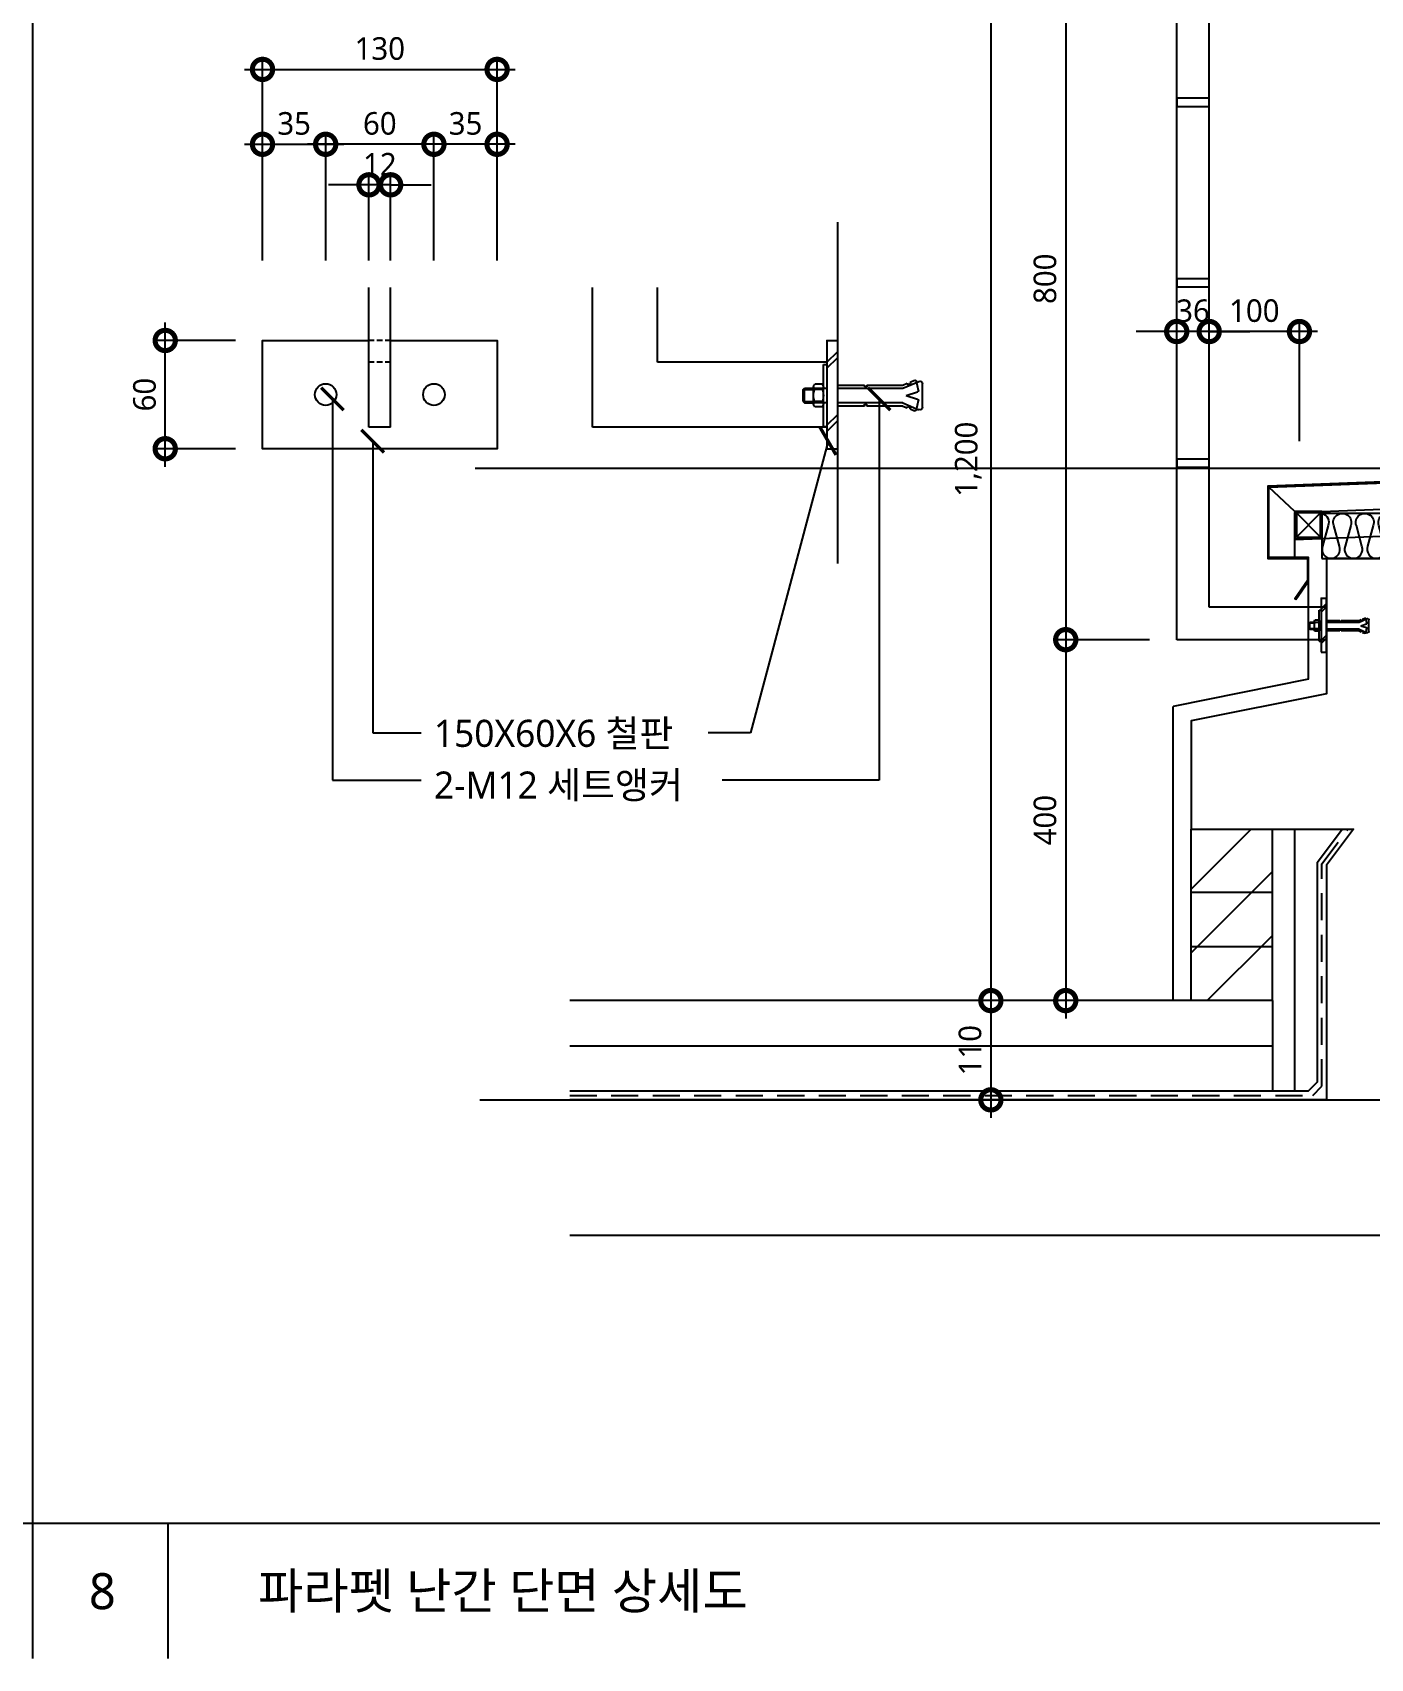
# Model space of a CAD drawing. Header units: millimetres. Extents: x 465 to 41696, y 198 to 5730.
# Drawn here: x 27412 to 28895, y 210 to 2012 of the extents above; entities that cross this region are included whole.
import ezdxf
from ezdxf.enums import TextEntityAlignment as Align

# ---------------------------------------------------------------- set-up
doc = ezdxf.new("R2010")
doc.units = ezdxf.units.MM
doc.header["$LTSCALE"] = 200
for name, pattern in [('A2', [8, 2, -2, 2, -2]), ('CEN', [62, 60, -1, 0, -1]), ('CEN-OC', [10, 9.25, -0.25, 0.25, -0.25]), ('HID', [2.3, 1.5, -0.8]), ('HIDDEN2', [0.1875, 0.125, -0.0625])]:
    doc.linetypes.add(name, pattern=pattern)
doc.layers.get('DEFPOINTS').update_dxf_attribs({"color": 137})
for name, color, linetype in [('01FIN', 9, 'Continuous'), ('01HAT', 8, 'Continuous'), ('01단열재', 252, 'Continuous'), ('01하지철물', 8, 'Continuous'), ('3', 3, 'Continuous'), ('6', 6, 'Continuous'), ('7', 7, 'Continuous'), ('A-CON', 2, 'Continuous'), ('cen', 1, 'CEN'), ('CON', 2, 'Continuous'), ('CTR', 1, 'CEN-OC'), ('DIM', 7, 'Continuous'), ('DIM-INT', 7, 'Continuous'), ('ELE-4', 4, 'Continuous'), ('ELE-5', 5, 'Continuous'), ('ELE-6', 6, 'Continuous'), ('ELE-8', 8, 'Continuous'), ('HAT-254', 253, 'Continuous'), ('INSUL', 252, 'Continuous'), ('JD_04', 4, 'Continuous'), ('JD_08', 8, 'Continuous'), ('PANEL', 6, 'Continuous'), ('S-253', 252, 'Continuous'), ('SEC-5', 6, 'Continuous'), ('STL', 4, 'Continuous'), ('SYM-LEAD', 6, 'Continuous'), ('TABLE', 7, 'Continuous'), ('TEXT', 3, 'Continuous'), ('X-ER', 15, 'ER-X')]:
    doc.layers.add(name, color=color, linetype=linetype)
doc.styles.add('arial', font='arial.ttf')
doc.styles.get("Standard").update_dxf_attribs({"font": 'arial.ttf'})
doc.styles.add('스타일1', font='malgun.ttf')
doc.linetypes.add('ER-X', pattern='A,10,-0.8,["X",Standard,S=0.6,R=0,X=-0.15,Y=-0.3],-0.8', length=11.6)
doc.linetypes.add('INSUL50', pattern='A,0.00254,-2.54,[134,ltypeshp.shx,S=6.25,R=0,X=-2.54,Y=0],-19.92,[134,ltypeshp.shx,S=6.25,R=180,X=2.54,Y=0],-2.54', length=25.00254)
doc.dimstyles.new('CJA$0', dxfattribs={"dimscale": 300, "dimtxt": 2.7, "dimasz": 1, "dimexe": 2, "dimexo": 3, "dimgap": 1, "dimtad": 1, "dimdec": 0, "dimzin": 1, "dimdsep": 46, "dimtxsty": 'arial', "dimblk": 'DOT', "dimcen": 0.09, "dimdle": 1, "dimclrd": 256, "dimclre": 256, "dimclrt": 3, "dimadec": 0, "dimazin": 0, "dimtfac": 1, "dimtdec": 0, "dimtmove": 2, "dimatfit": 3, "dimldrblk": 'DOT', "dimfxl": 1, "dimtolj": 1, "dimtzin": 1, "dimarcsym": 0})
doc.dimstyles.new('DIM-QD 1', dxfattribs={"dimtxt": 3, "dimasz": 1.5, "dimexe": 1, "dimexo": 0, "dimgap": 1, "dimtad": 1, "dimdec": 3, "dimdsep": 46, "dimlunit": 6, "dimtxsty": '스타일1', "dimblk1": 'ARCHTICK', "dimblk2": 'ARCHTICK', "dimsah": 1, "dimcen": 0, "dimclrd": 256, "dimclre": 256, "dimclrt": 3, "dimazin": 2, "dimtfac": 1, "dimtdec": 3, "dimtix": 1, "dimtmove": 2, "dimatfit": 3, "dimldrblk": 'ARCHTICK', "dimfxl": 1, "dimtolj": 1, "dimtzin": 0, "dimarcsym": 0})

# ---------------------------------------------------------------- blocks, each defined once
blk = doc.blocks.new('_DotSmall')
at = {"color": 0, "linetype": 'ByBlock', "const_width": 0.5}
blk.add_lwpolyline([(-0.0625, 0, 1), (0.0625, 0, 1)], format="xyb", close=True, dxfattribs=at)
blk = doc.blocks.new('*D291')
at = {"layer": 'DEFPOINTS', "color": 0, "transparency": 16777216}
for p in [(27857.4, 1888.1), (27857.4, 1729.3), (27927.4, 1729.3)]:
    blk.add_point(p, dxfattribs=at)
at = {"layer": 'DIM', "color": 7, "lineweight": -2, "transparency": 16777216}
for p, q in [((27857.4, 1759.3), (27857.4, 1898.1)), ((27927.4, 1759.3), (27927.4, 1898.1)), ((27947.4, 1888.1), (27837.4, 1888.1))]:
    blk.add_line(p, q, dxfattribs=at)
at = {"layer": 'DIM', "color": 7, "lineweight": -2, "transparency": 16777216, "xscale": 45, "yscale": 45, "zscale": 45, "rotation": 180}
blk.add_blockref('_DotSmall', (27857.4, 1888.1), dxfattribs=at)
at = {"layer": 'DIM', "color": 7, "lineweight": -2, "transparency": 16777216, "xscale": 45, "yscale": 45, "zscale": 45}
blk.add_blockref('_DotSmall', (27927.4, 1888.1), dxfattribs=at)
at = {"layer": 'DIM', "color": 3, "transparency": 16777216, "insert": (27892.4, 1911.1), "char_height": 25, "attachment_point": 5, "style": '스타일1'}
blk.add_mtext('\\A1;35', dxfattribs=at)
blk = doc.blocks.new('_DOT')
at = {"color": 0, "linetype": 'ByBlock'}
blk.add_line((-0.5, 0), (-1, 0), dxfattribs=at)
at = {"color": 0, "linetype": 'ByBlock', "const_width": 0.5}
blk.add_lwpolyline([(-0.25, 0, 1), (0.25, 0, 1)], format="xyb", close=True, dxfattribs=at)
blk = doc.blocks.new('*D292')
at = {"layer": 'DEFPOINTS', "color": 0, "transparency": 16777216}
for p in [(27737.4, 1888.1), (27667.4, 1729.3), (27737.4, 1729.3)]:
    blk.add_point(p, dxfattribs=at)
at = {"layer": 'DIM', "color": 7, "lineweight": -2, "transparency": 16777216}
for p, q in [((27667.4, 1759.3), (27667.4, 1898.1)), ((27737.4, 1759.3), (27737.4, 1898.1)), ((27647.4, 1888.1), (27757.4, 1888.1))]:
    blk.add_line(p, q, dxfattribs=at)
at = {"layer": 'DIM', "color": 7, "lineweight": -2, "transparency": 16777216, "xscale": 45, "yscale": 45, "zscale": 45, "rotation": 180}
blk.add_blockref('_DotSmall', (27667.4, 1888.1), dxfattribs=at)
at = {"layer": 'DIM', "color": 7, "lineweight": -2, "transparency": 16777216, "xscale": 45, "yscale": 45, "zscale": 45}
blk.add_blockref('_DotSmall', (27737.4, 1888.1), dxfattribs=at)
at = {"layer": 'DIM', "color": 3, "transparency": 16777216, "insert": (27702.4, 1911.1), "char_height": 25, "attachment_point": 5, "style": '스타일1'}
blk.add_mtext('\\A1;35', dxfattribs=at)
blk = doc.blocks.new('A$Ca6a6c705')
at = {"layer": 'JD_04'}
blk.add_line((53, 60), (47, 60), dxfattribs=at)
for points in [[(53, 0), (47, 0), (47, 60)], [(53, 60), (53, 60), (53, 0)]]:
    blk.add_lwpolyline(points, dxfattribs=at)
at = {"layer": 'JD_08'}
for p, q in [((53, 47.93), (47, 53.93)), ((53, 44.57), (47, 50.57)), ((53, 12.99), (47, 18.99)), ((53, 9.63), (47, 15.63))]:
    blk.add_line(p, q, dxfattribs=at)
at = {"layer": 'JD_08', "color": 8}
for p, q in [((55, 46.75), (53, 46.75)), ((55, 12.25), (55, 46.75)), ((0, 22.62), (0, 36.38)), ((10.91, 33.5), (2.03, 37.35)), ((55.68, 35.7), (59.76, 35.7)), ((55.69, 32.9), (59.76, 32.9)), ((60.44, 24.69), (60.44, 34.31)), ((65.4, 33.5), (60.44, 33.5)), ((66.13, 32.77), (60.44, 32.77)), ((66.13, 32.77), (65.4, 33.5)), ((65.4, 25.5), (65.4, 33.5)), ((66.13, 26.23), (66.13, 32.77)), ((10.91, 25.5), (2.03, 21.65)), ((55.68, 23.3), (59.76, 23.3)), ((55.69, 26.1), (59.76, 26.1)), ((66.13, 26.23), (60.44, 26.23)), ((65.4, 25.5), (60.44, 25.5)), ((66.13, 26.23), (65.4, 25.5)), ((55, 12.25), (53, 12.25))]:
    blk.add_line(p, q, dxfattribs=at)
at = {"layer": 'JD_08', "color": 8, "linetype": 'HIDDEN2'}
for p, q in [((2.33, 32.33), (3.45, 37.39)), ((6.97, 36.89), (4.43, 37.91)), ((6.97, 36.89), (6.68, 36.1)), ((8.16, 35.5), (6.68, 36.1)), ((8.48, 36.29), (8.16, 35.5)), ((10.91, 35.32), (8.48, 36.29)), ((9.04, 29.5), (2.82, 31.48)), ((9.04, 29.5), (2.82, 27.52)), ((30.83, 35.32), (10.91, 35.32)), ((30.83, 35.32), (30.83, 34.23)), ((32.28, 34.23), (30.83, 34.23)), ((47, 35.32), (32.28, 35.32)), ((32.28, 35.32), (32.28, 34.23)), ((3.45, 21.61), (2.33, 26.67)), ((6.97, 22.11), (4.43, 21.09)), ((8.16, 23.5), (6.68, 22.9)), ((6.97, 22.11), (6.68, 22.9)), ((8.48, 22.71), (8.16, 23.5)), ((10.91, 23.68), (8.48, 22.71)), ((10.91, 23.68), (30.83, 23.68)), ((30.83, 23.68), (30.83, 24.77)), ((32.28, 24.77), (30.83, 24.77)), ((32.28, 23.68), (32.28, 24.77)), ((32.28, 23.68), (47, 23.68))]:
    blk.add_line(p, q, dxfattribs=at)
at = {"layer": 'JD_08', "color": 8, "linetype": 'A2'}
for p, q in [((47, 33.5), (10.91, 33.5)), ((61.53, 33.5), (53, 33.5)), ((10.91, 25.5), (47, 25.5)), ((53, 25.5), (61.53, 25.5))]:
    blk.add_line(p, q, dxfattribs=at)
at = {"layer": 'JD_08', "color": 8}
for centre, radius, start, end in [((1.45, 36.01), 1.45, 66.57131, 180), ((57.72, 33.84), 2.76, 137.66487, 170.35429), ((57.72, 34.77), 2.76, 189.64571, 222.55192), ((63.76, 29.5), 8.76, 157.15186, 202.84814), ((57.72, 34.77), 2.76, 317.44808, 350.35429), ((51.68, 29.5), 8.76, 337.15186, 22.84814), ((57.72, 33.84), 2.76, 9.64571, 42.33513), ((1.45, 22.99), 1.45, 180, 293.42869), ((57.72, 24.23), 2.76, 137.44808, 170.35429), ((57.72, 25.16), 2.76, 189.64571, 222.33513), ((57.72, 24.23), 2.76, 9.64571, 42.55192), ((57.72, 25.16), 2.76, 317.66487, 350.35429)]:
    blk.add_arc(centre, radius, start, end, dxfattribs=at)
at = {"layer": 'JD_08', "color": 8, "linetype": 'HIDDEN2'}
for centre, start, end in [((4.16, 37.23), 68.19859, 167.47119), ((3.04, 32.17), 167.47119, 252.34988), ((3.04, 26.83), 107.65012, 192.52881), ((4.16, 21.77), 192.52881, 291.80141)]:
    blk.add_arc(centre, 0.727, start, end, dxfattribs=at)
blk = doc.blocks.new('*D293')
at = {"layer": 'DEFPOINTS', "color": 0, "transparency": 16777216}
for p in [(27737.4, 1888.1), (27737.4, 1729.3), (27857.4, 1729.3)]:
    blk.add_point(p, dxfattribs=at)
at = {"layer": 'DIM', "color": 7, "lineweight": -2, "transparency": 16777216}
for p, q in [((27737.4, 1759.3), (27737.4, 1898.1)), ((27857.4, 1759.3), (27857.4, 1898.1)), ((27877.4, 1888.1), (27717.4, 1888.1))]:
    blk.add_line(p, q, dxfattribs=at)
at = {"layer": 'DIM', "color": 7, "lineweight": -2, "transparency": 16777216, "xscale": 45, "yscale": 45, "zscale": 45, "rotation": 180}
blk.add_blockref('_DotSmall', (27737.4, 1888.1), dxfattribs=at)
at = {"layer": 'DIM', "color": 7, "lineweight": -2, "transparency": 16777216, "xscale": 45, "yscale": 45, "zscale": 45}
blk.add_blockref('_DotSmall', (27857.4, 1888.1), dxfattribs=at)
at = {"layer": 'DIM', "color": 3, "transparency": 16777216, "insert": (27797.4, 1911.1), "char_height": 25, "attachment_point": 5, "style": '스타일1'}
blk.add_mtext('\\A1;60', dxfattribs=at)
blk = doc.blocks.new('_ARCHTICK')
at = {"color": 0, "linetype": 'ByBlock', "const_width": 0.15}
blk.add_lwpolyline([(-0.5, -0.5), (0.5, 0.5)], dxfattribs=at)
blk = doc.blocks.new('*D294')
at = {"layer": 'DEFPOINTS', "color": 0, "transparency": 16777216}
for p in [(27559.6, 1670.7), (27667.4, 1670.7), (27667.4, 1550.7)]:
    blk.add_point(p, dxfattribs=at)
at = {"layer": 'DIM', "color": 7, "lineweight": -2, "transparency": 16777216}
for p, q in [((27559.6, 1530.7), (27559.6, 1690.7)), ((27637.4, 1670.7), (27549.6, 1670.7)), ((27637.4, 1550.7), (27549.6, 1550.7))]:
    blk.add_line(p, q, dxfattribs=at)
at = {"layer": 'DIM', "color": 7, "lineweight": -2, "transparency": 16777216, "xscale": 45, "yscale": 45, "zscale": 45}
for p, rotation in [((27559.6, 1670.7), 90), ((27559.6, 1550.7), 270)]:
    blk.add_blockref('_DotSmall', p, dxfattribs=dict(at, rotation=rotation))
at = {"layer": 'DIM', "color": 3, "transparency": 16777216, "insert": (27536.7, 1610.7), "char_height": 25, "attachment_point": 5, "rotation": 90, "style": '스타일1'}
blk.add_mtext('\\A1;60', dxfattribs=at)
blk = doc.blocks.new('*D295')
at = {"layer": 'DEFPOINTS', "color": 0, "transparency": 16777216}
for p in [(27785.4, 1843.2), (27785.4, 1729.3), (27809.4, 1729.3)]:
    blk.add_point(p, dxfattribs=at)
at = {"layer": 'DIM', "color": 7, "lineweight": -2, "transparency": 16777216}
for p, q in [((27785.4, 1843.2), (27740.4, 1843.2)), ((27785.4, 1759.3), (27785.4, 1853.2)), ((27809.4, 1843.2), (27785.4, 1843.2)), ((27809.4, 1759.3), (27809.4, 1853.2)), ((27809.4, 1843.2), (27854.4, 1843.2))]:
    blk.add_line(p, q, dxfattribs=at)
at = {"layer": 'DIM', "color": 7, "lineweight": -2, "transparency": 16777216, "xscale": 45, "yscale": 45, "zscale": 45}
blk.add_blockref('_DotSmall', (27785.4, 1843.2), dxfattribs=at)
at = {"layer": 'DIM', "color": 7, "lineweight": -2, "transparency": 16777216, "xscale": 45, "yscale": 45, "zscale": 45, "rotation": 180}
blk.add_blockref('_DotSmall', (27809.4, 1843.2), dxfattribs=at)
at = {"layer": 'DIM', "color": 3, "transparency": 16777216, "insert": (27797.4, 1866), "char_height": 25, "attachment_point": 5, "style": '스타일1'}
blk.add_mtext('\\A1;12', dxfattribs=at)
blk = doc.blocks.new('*D296')
at = {"layer": 'DEFPOINTS', "color": 0, "transparency": 16777216}
for p in [(28680.6, 1339.1), (28557.6, 939.1), (28680.6, 939.1)]:
    blk.add_point(p, dxfattribs=at)
at = {"layer": 'DIM-INT', "color": 7, "lineweight": -2, "transparency": 16777216}
for p, q in [((28557.6, 1359.1), (28557.6, 919.1)), ((28650.6, 1339.1), (28547.6, 1339.1)), ((28650.6, 939.1), (28547.6, 939.1))]:
    blk.add_line(p, q, dxfattribs=at)
at = {"layer": 'DIM-INT', "color": 7, "lineweight": -2, "transparency": 16777216, "xscale": 45, "yscale": 45, "zscale": 45}
for p, rotation in [((28557.6, 1339.1), 90), ((28557.6, 939.1), 270)]:
    blk.add_blockref('_DotSmall', p, dxfattribs=dict(at, rotation=rotation))
at = {"layer": 'DIM-INT', "color": 3, "transparency": 16777216, "insert": (28534.7, 1139.1), "char_height": 25, "attachment_point": 5, "rotation": 90, "style": '스타일1'}
blk.add_mtext('\\A1;400', dxfattribs=at)
blk = doc.blocks.new('*D297')
at = {"layer": 'DEFPOINTS', "color": 0, "transparency": 16777216}
for p in [(28680.6, 2139.1), (28557.6, 1339.1), (28680.6, 1339.1)]:
    blk.add_point(p, dxfattribs=at)
at = {"layer": 'DIM-INT', "color": 7, "lineweight": -2, "transparency": 16777216}
for p, q in [((28557.6, 2159.1), (28557.6, 1319.1)), ((28650.6, 2139.1), (28547.6, 2139.1)), ((28650.6, 1339.1), (28547.6, 1339.1))]:
    blk.add_line(p, q, dxfattribs=at)
at = {"layer": 'DIM-INT', "color": 7, "lineweight": -2, "transparency": 16777216, "xscale": 45, "yscale": 45, "zscale": 45}
for p, rotation in [((28557.6, 2139.1), 90), ((28557.6, 1339.1), 270)]:
    blk.add_blockref('_DotSmall', p, dxfattribs=dict(at, rotation=rotation))
at = {"layer": 'DIM-INT', "color": 3, "transparency": 16777216, "insert": (28534.7, 1739.1), "char_height": 25, "attachment_point": 5, "rotation": 90, "style": '스타일1'}
blk.add_mtext('\\A1;800', dxfattribs=at)
blk = doc.blocks.new('*D298')
at = {"layer": 'DEFPOINTS', "color": 0, "transparency": 16777216}
for p in [(28680.6, 2139.1), (28474.6, 939.1), (28680.6, 939.1)]:
    blk.add_point(p, dxfattribs=at)
at = {"layer": 'DIM-INT', "color": 7, "lineweight": -2, "transparency": 16777216}
for p, q in [((28474.6, 2159.1), (28474.6, 919.1)), ((28650.6, 2139.1), (28464.6, 2139.1)), ((28650.6, 939.1), (28464.6, 939.1))]:
    blk.add_line(p, q, dxfattribs=at)
at = {"layer": 'DIM-INT', "color": 7, "lineweight": -2, "transparency": 16777216, "xscale": 45, "yscale": 45, "zscale": 45}
for p, rotation in [((28474.6, 2139.1), 90), ((28474.6, 939.1), 270)]:
    blk.add_blockref('_DotSmall', p, dxfattribs=dict(at, rotation=rotation))
at = {"layer": 'DIM-INT', "color": 3, "transparency": 16777216, "insert": (28449.5, 1539.1), "char_height": 25, "attachment_point": 5, "rotation": 90, "style": '스타일1'}
blk.add_mtext('\\A1;1,200', dxfattribs=at)
blk = doc.blocks.new('*D299')
at = {"layer": 'DEFPOINTS', "color": 0, "transparency": 16777216}
for p in [(27927.4, 1971.1), (27667.4, 1729.3), (27927.4, 1729.3)]:
    blk.add_point(p, dxfattribs=at)
at = {"layer": 'DIM', "color": 7, "lineweight": -2, "transparency": 16777216}
for p, q in [((27647.4, 1971.1), (27947.4, 1971.1)), ((27667.4, 1759.3), (27667.4, 1981.1)), ((27927.4, 1759.3), (27927.4, 1981.1))]:
    blk.add_line(p, q, dxfattribs=at)
at = {"layer": 'DIM', "color": 7, "lineweight": -2, "transparency": 16777216, "xscale": 45, "yscale": 45, "zscale": 45, "rotation": 180}
blk.add_blockref('_DotSmall', (27667.4, 1971.1), dxfattribs=at)
at = {"layer": 'DIM', "color": 7, "lineweight": -2, "transparency": 16777216, "xscale": 45, "yscale": 45, "zscale": 45}
blk.add_blockref('_DotSmall', (27927.4, 1971.1), dxfattribs=at)
at = {"layer": 'DIM', "color": 3, "transparency": 16777216, "insert": (27797.4, 1994.1), "char_height": 25, "attachment_point": 5, "style": '스타일1'}
blk.add_mtext('\\A1;130', dxfattribs=at)
blk = doc.blocks.new('*D300')
at = {"layer": 'DEFPOINTS', "color": 0, "transparency": 16777216}
for p in [(28680.6, 939.1), (28474.6, 829.1), (28680.6, 829.1)]:
    blk.add_point(p, dxfattribs=at)
at = {"layer": 'DIM-INT', "color": 7, "lineweight": -2, "transparency": 16777216}
for p, q in [((28474.6, 959.1), (28474.6, 809.1)), ((28650.6, 939.1), (28464.6, 939.1)), ((28650.6, 829.1), (28464.6, 829.1))]:
    blk.add_line(p, q, dxfattribs=at)
at = {"layer": 'DIM-INT', "color": 7, "lineweight": -2, "transparency": 16777216, "xscale": 45, "yscale": 45, "zscale": 45}
for p, rotation in [((28474.6, 939.1), 90), ((28474.6, 829.1), 270)]:
    blk.add_blockref('_DotSmall', p, dxfattribs=dict(at, rotation=rotation))
at = {"layer": 'DIM-INT', "color": 3, "transparency": 16777216, "insert": (28451.6, 884.1), "char_height": 25, "attachment_point": 5, "rotation": 90, "style": '스타일1'}
blk.add_mtext('\\A1;110', dxfattribs=at)
blk = doc.blocks.new('STL_30x30')
at = {"layer": 'CTR'}
for p, q in [((1.6, 28.4), (28.4, 1.6)), ((28.4, 28.4), (1.6, 1.6))]:
    blk.add_line(p, q, dxfattribs=at)
at = {"layer": 'ELE-4'}
for points in [[(0, 0), (30, 0), (30, 30), (0, 30)], [(1.6, 1.6), (28.4, 1.6), (28.4, 28.4), (1.6, 28.4)]]:
    blk.add_lwpolyline(points, close=True, dxfattribs=at)
blk = doc.blocks.new('CAP-000X100')
at = {"layer": 'ELE-6'}
blk.add_lwpolyline([(-470, -100), (-60, -100), (-60, -50), (-470, -50)], close=True, dxfattribs=at)
at = {"layer": 'ELE-8'}
for p, q in [((-30, -32.2), (-1.2, -1.3)), ((-500, -47.9), (-528.8, -21.1)), ((-470, -47.9), (-60, -32.2)), ((-60, -50), (-60, -32.2)), ((-30, -96), (-30, -32.2)), ((-500, -98.8), (-500, -48.9)), ((-470, -50), (-470, -47.9)), ((-500, -78.9), (-59.5, -62.2))]:
    blk.add_line(p, q, dxfattribs=at)
at = {"layer": 'INSUL'}
blk.add_lwpolyline([(-470, -50.3, -0.446811), (-463.2, -63.6), (-469.4, -86.5, 0.524856), (-460, -100, 0.524856), (-450.7, -86.5), (-456.9, -63.6, -1.449198), (-438.2, -63.6), (-444.4, -86.5, 0.524856), (-435, -100, 0.524856), (-425.7, -86.5), (-431.9, -63.6, -1.449198), (-413.2, -63.6), (-419.4, -86.5, 0.524856), (-410, -100, 0.524856), (-400.7, -86.5), (-406.9, -63.6, -1.449198), (-388.2, -63.6), (-394.4, -86.5, 0.524856), (-385, -100, 0.524856), (-375.7, -86.5), (-381.9, -63.6, -1.449198), (-363.2, -63.6), (-369.4, -86.5, 0.524856), (-360, -100, 0.524856), (-350.7, -86.5), (-356.9, -63.6, -1.449198), (-338.2, -63.6), (-344.4, -86.5, 0.524856), (-335, -100, 0.524856), (-325.7, -86.5), (-331.9, -63.6, -1.449198), (-313.2, -63.6), (-319.4, -86.5, 0.524856), (-310, -100, 0.524856), (-300.7, -86.5), (-306.9, -63.6, -1.449198), (-288.2, -63.6), (-294.4, -86.5, 0.524856), (-285, -100, 0.524856), (-275.7, -86.5), (-281.9, -63.6, -1.449198), (-263.2, -63.6), (-269.4, -86.5, 0.524856), (-260, -100, 0.524856), (-250.7, -86.5), (-256.9, -63.6, -1.449198), (-238.2, -63.6), (-244.4, -86.5, 0.524856), (-235, -100, 0.524856), (-225.7, -86.5), (-231.9, -63.6, -1.449198), (-213.2, -63.6), (-219.4, -86.5, 0.524856), (-210, -100, 0.524856), (-200.7, -86.5), (-206.9, -63.6, -1.449198), (-188.2, -63.6), (-194.4, -86.5, 0.524856), (-185, -100, 0.524856), (-175.7, -86.5), (-181.9, -63.6, -1.449198), (-163.2, -63.6), (-169.4, -86.5, 0.524856), (-160, -100, 0.524856), (-150.7, -86.5), (-156.9, -63.6, -1.449198), (-138.2, -63.6), (-144.4, -86.5, 0.524856), (-135, -100, 0.524856), (-125.7, -86.5), (-131.9, -63.6, -1.449198), (-113.2, -63.6), (-119.4, -86.5, 0.524856), (-110, -100, 0.524856), (-100.7, -86.5), (-106.9, -63.6, -1.449198), (-88.2, -63.6), (-94.4, -86.5, 0.524856), (-85, -100, 0.524856), (-75.7, -86.5), (-81.9, -63.6, -1.449198), (-63.2, -63.6), (-69.4, -86.5, 0.524856), (-60, -100, 0.00003), (-60, -100)], format="xyb", dxfattribs=at)
at = {"layer": 'STL'}
blk.add_lwpolyline([(-499.1, -145.6), (-485, -125), (-485, -98.8), (-528.8, -98.8), (-528.8, -21.1), (-1.2, -1.3), (-1.2, -98.8), (-30, -96), (-30, -117.2), (-28.8, -117.2), (-28.8, -97.2), (0, -100), (0, 0), (-530, -20), (-530, -100), (-486.2, -100), (-486.2, -124.6), (-500.1, -144.9), (-499.1, -145.6)], dxfattribs=at)
at = {"layer": 'S-253'}
for p in [(-60, -62.2), (-500, -77.9)]:
    blk.add_blockref('STL_30x30', p, dxfattribs=at)
blk = doc.blocks.new('*D310')
at = {"layer": 'DEFPOINTS', "color": 0, "transparency": 16777216}
for p in [(28716.6, 1680.6), (28716.6, 1529.1), (28816.6, 1529.1)]:
    blk.add_point(p, dxfattribs=at)
at = {"layer": 'DIM', "color": 7, "lineweight": -2, "transparency": 16777216}
for p, q in [((28836.6, 1680.6), (28696.6, 1680.6)), ((28716.6, 1559.1), (28716.6, 1690.6)), ((28816.6, 1559.1), (28816.6, 1690.6))]:
    blk.add_line(p, q, dxfattribs=at)
at = {"layer": 'DIM', "color": 7, "lineweight": -2, "transparency": 16777216, "xscale": 45, "yscale": 45, "zscale": 45, "rotation": 180}
blk.add_blockref('_DotSmall', (28716.6, 1680.6), dxfattribs=at)
at = {"layer": 'DIM', "color": 7, "lineweight": -2, "transparency": 16777216, "xscale": 45, "yscale": 45, "zscale": 45}
blk.add_blockref('_DotSmall', (28816.6, 1680.6), dxfattribs=at)
at = {"layer": 'DIM', "color": 3, "transparency": 16777216, "insert": (28766.6, 1703.6), "char_height": 25, "attachment_point": 5, "style": '스타일1'}
blk.add_mtext('\\A1;100', dxfattribs=at)
blk = doc.blocks.new('*D311')
at = {"layer": 'DEFPOINTS', "color": 0, "transparency": 16777216}
for p in [(28680.6, 1680.6), (28680.6, 1529.1), (28716.6, 1529.1)]:
    blk.add_point(p, dxfattribs=at)
at = {"layer": 'DIM', "color": 7, "lineweight": -2, "transparency": 16777216}
for p, q in [((28680.6, 1680.6), (28635.6, 1680.6)), ((28680.6, 1559.1), (28680.6, 1690.6)), ((28716.6, 1680.6), (28680.6, 1680.6)), ((28716.6, 1559.1), (28716.6, 1690.6)), ((28716.6, 1680.6), (28761.6, 1680.6))]:
    blk.add_line(p, q, dxfattribs=at)
at = {"layer": 'DIM', "color": 7, "lineweight": -2, "transparency": 16777216, "xscale": 45, "yscale": 45, "zscale": 45}
blk.add_blockref('_DotSmall', (28680.6, 1680.6), dxfattribs=at)
at = {"layer": 'DIM', "color": 7, "lineweight": -2, "transparency": 16777216, "xscale": 45, "yscale": 45, "zscale": 45, "rotation": 180}
blk.add_blockref('_DotSmall', (28716.6, 1680.6), dxfattribs=at)
at = {"layer": 'DIM', "color": 3, "transparency": 16777216, "insert": (28698.6, 1703.5), "char_height": 25, "attachment_point": 5, "style": '스타일1'}
blk.add_mtext('\\A1;36', dxfattribs=at)

msp = doc.modelspace()

# ---------------------------------------------------------------- hatches: boundary and pattern name
at = {"layer": '01HAT', "ltscale": 2}
h = msp.add_hatch(dxfattribs=at)
h.set_pattern_fill('ANSI31', color=256, scale=400, style=0)
h.set_pattern_definition([(45, (-686906.87, 171534.756), (-35.355339, 35.355339), [])])
h.paths.add_polyline_path([(28696.6, 1129.1), (28786.6, 1129.1), (28786.6, 939.1), (28696.6, 939.1)])

# ---------------------------------------------------------------- linework, layer by layer
at = {"layer": '01FIN'}
for p, q in [((28826.6, 1295.2), (28826.6, 1429.1)), ((28826.6, 1295.2), (28676.6, 1265.2)), ((28676.6, 939.1), (28676.6, 1265.2))]:
    msp.add_line(p, q, dxfattribs=at)
at = {"layer": '01단열재', "linetype": 'INSUL50', "ltscale": 0.005}
msp.add_line((28811.6, 839.1), (28811.6, 1129.1), dxfattribs=at)
at = {"layer": '01하지철물'}
msp.add_line((28786.6, 939.1), (28786.6, 839.1), dxfattribs=at)
at = {"layer": '3'}
msp.add_line((28786.6, 939.1), (28007.9, 939.1), dxfattribs=at)
at = {"layer": '6', "linetype": 'HID', "ltscale": 0.1}
msp.add_lwpolyline([(28007.9, 834.1), (28831.6, 834.1), (28841.6, 844.1), (28841.6, 1090.7), (28870.4, 1129.1)], dxfattribs=at)
at = {"layer": '7'}
for p, q in [((28696.6, 939.1), (28696.6, 1129.1)), ((28786.6, 939.1), (28786.6, 1129.1)), ((28696.6, 1059.1), (28786.6, 1059.1)), ((28696.6, 999.1), (28786.6, 999.1))]:
    msp.add_line(p, q, dxfattribs=at)
at = {"layer": 'A-CON'}
for points in [[(28996.6, 679.1), (28996.6, 829.1), (28996.6, 829.1), (28996.6, 1429.1), (28846.6, 1429.1), (28846.6, 1279.1), (28696.6, 1249.1), (28696.6, 1129.1), (28876.6, 1129.1), (28846.6, 1089.1), (28846.6, 829.1), (28007.9, 829.1)], [(28007.9, 679.1), (28996.6, 679.1)]]:
    msp.add_lwpolyline(points, dxfattribs=at)
at = {"layer": 'cen'}
for p, q in [((27903.1, 1529.1), (29497.1, 1529.1)), ((27908.1, 829.1), (29497.1, 829.1))]:
    msp.add_line(p, q, dxfattribs=at)
at = {"layer": 'CON'}
msp.add_line((28305, 1423.4, 0), (28305, 1801.9, 0), dxfattribs=at)
at = {"layer": 'ELE-4'}
for p, q in [((27785.4, 1574.7), (27785.4, 1729.3)), ((27809.4, 1574.7), (27809.4, 1729.3)), ((27809.4, 1574.7), (27785.4, 1574.7))]:
    msp.add_line(p, q, dxfattribs=at)
at = {"layer": 'ELE-4', "elevation": 0}
msp.add_lwpolyline([(27809.4, 1670.7), (27927.4, 1670.7), (27927.4, 1550.7), (27667.4, 1550.7), (27667.4, 1670.7), (27785.4, 1670.7)], dxfattribs=at)
at = {"layer": 'ELE-4'}
for centre in [(27737.4, 1610.7), (27857.4, 1610.7)]:
    msp.add_circle(centre, 12, dxfattribs=at)
at = {"layer": 'ELE-5', "linetype": 'HID', "ltscale": 0.02}
for p, q in [((27809.4, 1670.7), (27785.4, 1670.7)), ((27809.4, 1646.7), (27785.4, 1646.7))]:
    msp.add_line(p, q, dxfattribs=at)
at = {"layer": 'HAT-254'}
msp.add_lwpolyline([(28007.9, 839.1), (28826.6, 839.1), (28836.6, 849.1), (28836.6, 1092.4), (28864.1, 1129.1)], dxfattribs=at)
at = {"layer": 'SEC-5'}
msp.add_line((28836.6, 829.1), (28007.9, 829.1), dxfattribs=at)
at = {"layer": 'STL', "color": 8}
for p, q in [((28680.6, 1339.1), (28680.6, 2139.1)), ((28716.6, 1375.1), (28716.6, 2139.1)), ((28033, 1574.7, 0), (28033, 1729.3, 0)), ((28105, 1646.8, 0), (28105, 1729.3, 0)), ((28293, 1646.6, 0), (28105, 1646.8, 0)), ((28293, 1574.7, 0), (28033, 1574.7, 0)), ((28846.6, 1375.1), (28716.6, 1375.1)), ((28846.6, 1339.1), (28680.6, 1339.1))]:
    msp.add_line(p, q, dxfattribs=at)
for points in [[(28680.6, 1930.1), (28716.6, 1930.1), (28716.6, 1939.1), (28680.6, 1939.1)], [(28680.6, 1730.1), (28716.6, 1730.1), (28716.6, 1739.1), (28680.6, 1739.1)], [(28680.6, 1530.1), (28716.6, 1530.1), (28716.6, 1539.1), (28680.6, 1539.1)]]:
    msp.add_lwpolyline(points, close=True, dxfattribs=at)
at = {"layer": 'TABLE', "color": 3}
msp.add_line((27412.5, 5730), (27412.5, 210), dxfattribs=at)
at = {"layer": 'TABLE', "color": 4}
for p, q in [((25695, 360), (32565, 360)), ((27562.5, 360), (27562.5, 210))]:
    msp.add_line(p, q, dxfattribs=at)
at = {"layer": 'X-ER', "color": 15, "ltscale": 0.1}
msp.add_lwpolyline([(28007.9, 889.1), (28786.6, 889.1)], dxfattribs=at)

# ---------------------------------------------------------------- block references
at = {"xscale": -2, "yscale": 2, "zscale": 2}
msp.add_blockref('A$Ca6a6c705', (28399, 1550.7, 0), dxfattribs=at)
at = {"xscale": -1}
msp.add_blockref('A$Ca6a6c705', (28893.6, 1325.1), dxfattribs=at)
at = {"layer": 'PANEL'}
msp.add_blockref('CAP-000X100', (29311.6, 1529.1), dxfattribs=at)

# ---------------------------------------------------------------- texts
at = {"layer": 'TEXT', "color": 3, "style": '스타일1'}
for s, p in [('150X60X6 철판', (27857.4, 1220.3)), ('2-M12 세트앵커', (27857.5, 1163))]:
    msp.add_text(s, height=30, dxfattribs=at).set_placement(p)
at = {"layer": 'TEXT', "style": '스타일1'}
msp.add_text('파라펫 난간 단면 상세도', height=40, dxfattribs=at).set_placement((27662.5, 284.9), align=Align.MIDDLE_LEFT)
at = {"layer": 'TEXT', "color": 6, "style": '스타일1'}
msp.add_text('8', height=40, dxfattribs=at).set_placement((27489.9, 284.6), align=Align.MIDDLE_CENTER)

# ---------------------------------------------------------------- dimensions: what is measured, and where the dimension line sits
at = {"layer": 'DIM'}
for base, p2, picture, middle in [((27927.4, 1971.1), (27927.4, 1729.3), '*D299', (27797.4, 1994.1)), ((27737.4, 1888.1), (27737.4, 1729.3), '*D292', (27702.4, 1911.1))]:
    dim = msp.add_linear_dim(base=base, p1=(27667.4, 1729.3), p2=p2, dimstyle='CJA$0', override={"dimscale": 10, "dimtxt": 2.5, "dimasz": 4.5, "dimexe": 1, "dimlfac": 0.5, "dimzin": 8, "dimlunit": 6, "dimtxsty": '스타일1', "dimblk1": 'DotSmall', "dimblk2": 'DotSmall', "dimsah": 1, "dimcen": 1, "dimdle": 2, "dimclrd": 7, "dimclre": 7, "dimtix": 1, "dimfxl": 2, "dimtzin": 0}, dxfattribs=at)
    dim.commit()
    dim.dimension.update_dxf_attribs({"geometry": picture, "text_midpoint": middle})
for base, p1, p2, angle, override, picture, middle in [((27737.4, 1888.1), (27857.4, 1729.3), (27737.4, 1729.3), 180, {"dimscale": 10, "dimtxt": 2.5, "dimasz": 4.5, "dimexe": 1, "dimlfac": 0.5, "dimzin": 8, "dimlunit": 6, "dimtxsty": '스타일1', "dimblk1": 'DotSmall', "dimblk2": 'DotSmall', "dimsah": 1, "dimcen": 1, "dimdle": 2, "dimclrd": 7, "dimclre": 7, "dimtix": 1, "dimfxl": 2, "dimtzin": 0}, '*D293', (27797.4, 1911.1)), ((27857.4, 1888.1), (27927.4, 1729.3), (27857.4, 1729.3), 180, {"dimscale": 10, "dimtxt": 2.5, "dimasz": 4.5, "dimexe": 1, "dimlfac": 0.5, "dimzin": 8, "dimlunit": 6, "dimtxsty": '스타일1', "dimblk1": 'DotSmall', "dimblk2": 'DotSmall', "dimsah": 1, "dimcen": 1, "dimdle": 2, "dimclrd": 7, "dimclre": 7, "dimtix": 1, "dimfxl": 2, "dimtzin": 0}, '*D291', (27892.4, 1911.1)), ((27785.4, 1843.2), (27809.4, 1729.3), (27785.4, 1729.3), 180, {"dimscale": 10, "dimtxt": 2.5, "dimasz": 4.5, "dimexe": 1, "dimlfac": 0.5, "dimzin": 8, "dimlunit": 6, "dimtxsty": '스타일1', "dimblk1": 'DotSmall', "dimblk2": 'DotSmall', "dimsah": 1, "dimcen": 1, "dimdle": 2, "dimclrd": 7, "dimclre": 7, "dimtix": 1, "dimfxl": 2, "dimtzin": 0}, '*D295', (27797.4, 1866)), ((28716.6, 1680.6), (28816.6, 1529.1), (28716.6, 1529.1), 180, {"dimscale": 10, "dimtxt": 2.5, "dimasz": 4.5, "dimexe": 1, "dimzin": 8, "dimlunit": 6, "dimtxsty": '스타일1', "dimblk1": 'DotSmall', "dimblk2": 'DotSmall', "dimsah": 1, "dimcen": 1, "dimdle": 2, "dimclrd": 7, "dimclre": 7, "dimtix": 1, "dimfxl": 2, "dimtzin": 0}, '*D310', (28766.6, 1703.6)), ((27559.6, 1670.7), (27667.4, 1550.7), (27667.4, 1670.7), 90, {"dimscale": 10, "dimtxt": 2.5, "dimasz": 4.5, "dimexe": 1, "dimlfac": 0.5, "dimzin": 8, "dimlunit": 6, "dimtxsty": '스타일1', "dimblk1": 'DotSmall', "dimblk2": 'DotSmall', "dimsah": 1, "dimcen": 1, "dimdle": 2, "dimclrd": 7, "dimclre": 7, "dimtix": 1, "dimfxl": 2, "dimtzin": 0}, '*D294', (27536.7, 1610.7))]:
    dim = msp.add_linear_dim(base=base, p1=p1, p2=p2, angle=angle, dimstyle='CJA$0', override=override, dxfattribs=at)
    dim.commit()
    dim.dimension.update_dxf_attribs({"geometry": picture, "text_midpoint": middle})
dim = msp.add_linear_dim(base=(28680.6, 1680.6), p1=(28716.6, 1529.1), p2=(28680.6, 1529.1), angle=180, text='36', dimstyle='CJA$0', override={"dimscale": 10, "dimtxt": 2.5, "dimasz": 4.5, "dimexe": 1, "dimzin": 8, "dimlunit": 6, "dimtxsty": '스타일1', "dimblk1": 'DotSmall', "dimblk2": 'DotSmall', "dimsah": 1, "dimcen": 1, "dimdle": 2, "dimclrd": 7, "dimclre": 7, "dimtix": 1, "dimfxl": 2, "dimtzin": 0}, dxfattribs=at)
dim.commit()
dim.dimension.update_dxf_attribs({"geometry": '*D311', "text_midpoint": (28698.6, 1703.5)})
at = {"layer": 'DIM-INT'}
for base, p1, p2, picture, middle in [((28474.6, 939.1), (28680.6, 2139.1), (28680.6, 939.1), '*D298', (28449.5, 1539.1)), ((28557.6, 1339.1), (28680.6, 2139.1), (28680.6, 1339.1), '*D297', (28534.7, 1739.1)), ((28557.6, 939.1), (28680.6, 1339.1), (28680.6, 939.1), '*D296', (28534.7, 1139.1)), ((28474.6, 829.1), (28680.6, 939.1), (28680.6, 829.1), '*D300', (28451.6, 884.1))]:
    dim = msp.add_linear_dim(base=base, p1=p1, p2=p2, angle=90, dimstyle='CJA$0', override={"dimscale": 10, "dimtxt": 2.5, "dimasz": 4.5, "dimexe": 1, "dimzin": 8, "dimlunit": 6, "dimtxsty": '스타일1', "dimblk1": 'DotSmall', "dimblk2": 'DotSmall', "dimsah": 1, "dimcen": 1, "dimdle": 2, "dimclrd": 7, "dimclre": 7, "dimtix": 1, "dimfxl": 2, "dimtzin": 0}, dxfattribs=at)
    dim.commit()
    dim.dimension.update_dxf_attribs({"geometry": picture, "text_midpoint": middle})

# ---------------------------------------------------------------- leaders
at = {"layer": 'SYM-LEAD'}
for points in [[(27744.9, 1605.9), (27744.9, 1183.4), (27843.4, 1183.4)], [(28350.7, 1605.9), (28350.7, 1183.4), (28176.8, 1183.4)], [(27789.5, 1559.1), (27789.5, 1235.7), (27843.4, 1235.7)], [(28294.2, 1559.1), (28208.1, 1235.7), (28161.3, 1235.7)]]:
    msp.add_leader(points, dimstyle='DIM-QD 1', override={"dimscale": 10, "dimasz": 2.5, "dimtad": 0, "dimclrd": 6}, dxfattribs=at)

doc.saveas('drawing.dxf')
